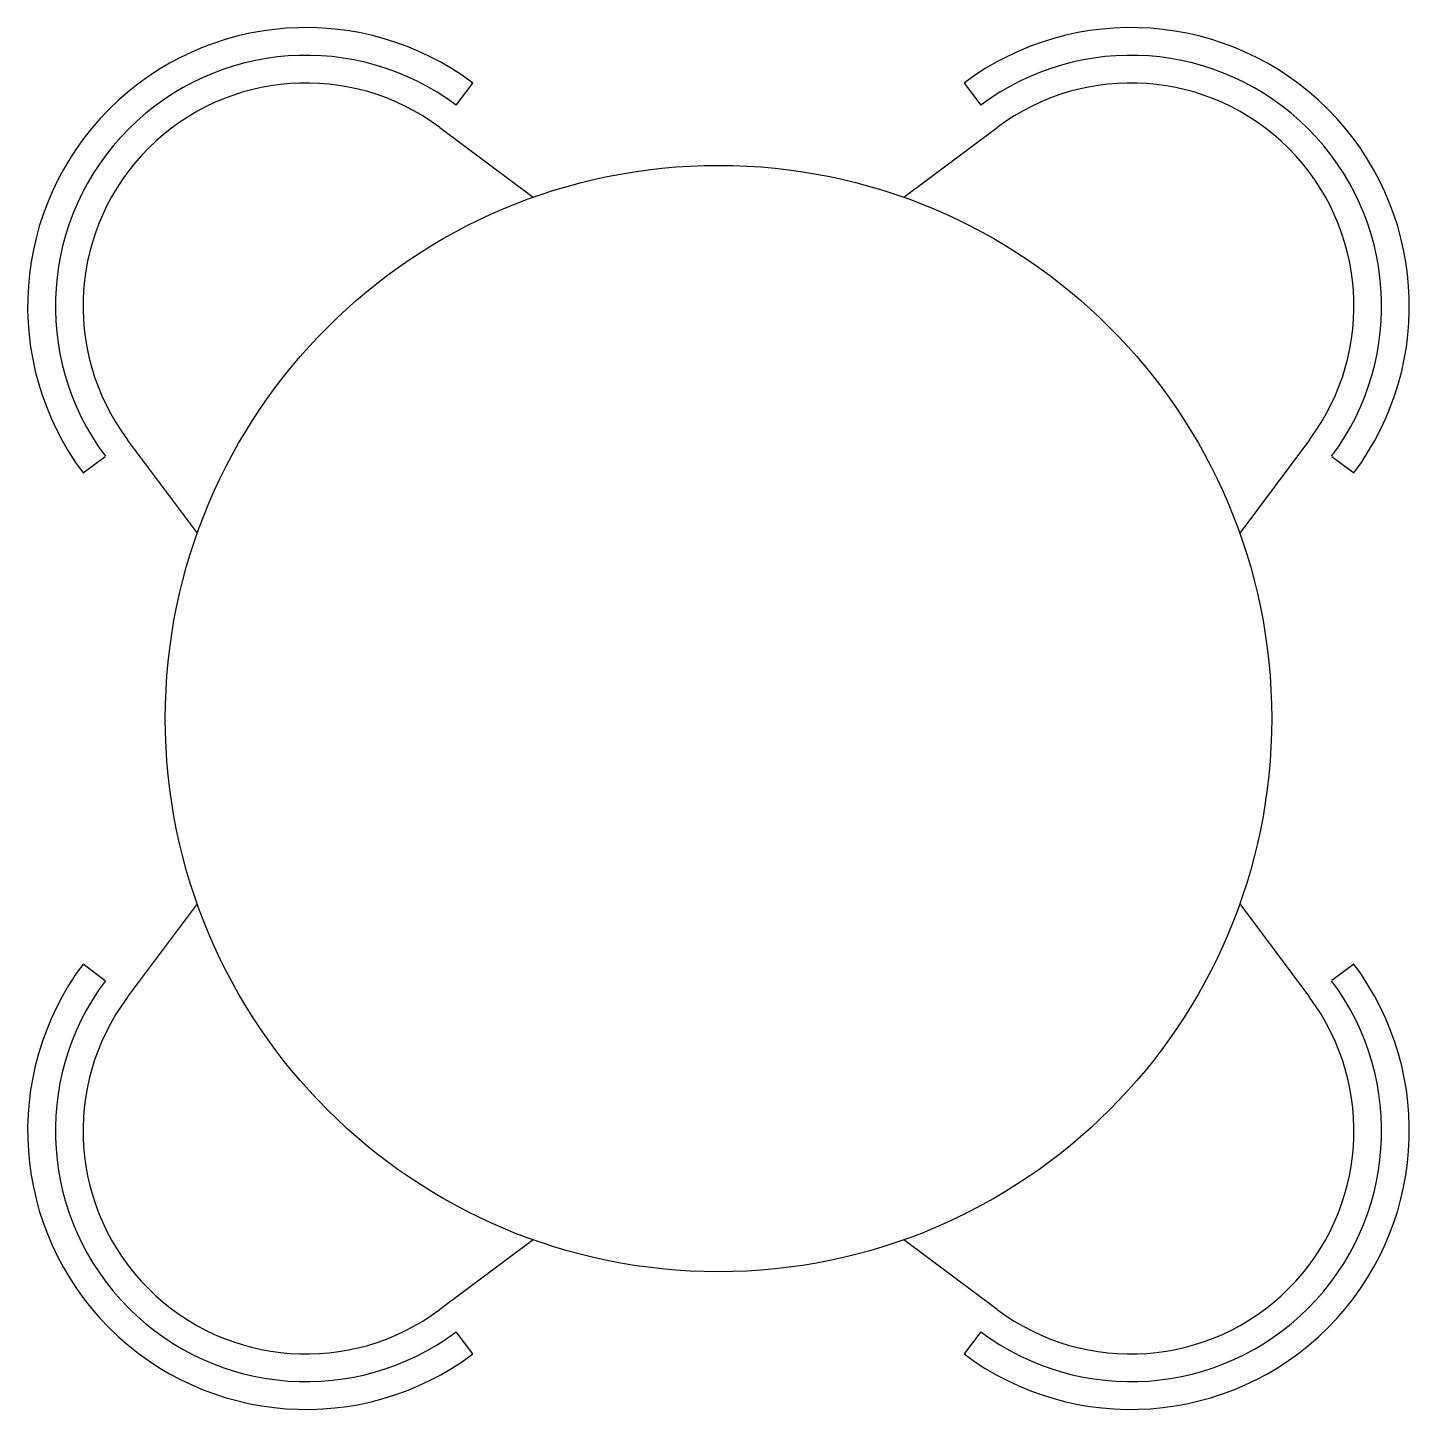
# Model space of a CAD drawing. Header units: inches. Extents: x 48868 to 50097, y 28953 to 30183.
import ezdxf

# ---------------------------------------------------------------- set-up
doc = ezdxf.new("R2010")
doc.units = ezdxf.units.IN
doc.header["$MEASUREMENT"] = 0
doc.layers.add('freecads.com', color=7, linetype='Continuous')

msp = doc.modelspace()

# ---------------------------------------------------------------- linework, layer by layer
at = {"layer": 'freecads.com'}
for p, q in [((49249.1, 30113.6), (49263.9, 30133.3)), ((49701, 30133.3), (49715.7, 30113.6)), ((49234.4, 30093.9), (49317.5, 30031.7)), ((49647.3, 30031.7), (49730.4, 30093.9)), ((49018.7, 29732.8), (48956.5, 29816)), ((50008.3, 29816), (49946.2, 29732.8)), ((48917.1, 29786.5), (48936.8, 29801.2)), ((50028, 29801.2), (50047.8, 29786.5)), ((48956.5, 29319.9), (49018.7, 29403.1)), ((49946.2, 29403.1), (50008.3, 29319.9)), ((48936.8, 29334.6), (48917.1, 29349.4)), ((50047.8, 29349.4), (50028, 29334.7)), ((49317.5, 29104.2), (49234.4, 29042)), ((49730.4, 29042), (49647.3, 29104.2)), ((49263.9, 29002.6), (49249.1, 29022.3)), ((49715.7, 29022.3), (49701, 29002.6))]:
    msp.add_line(p, q, dxfattribs=at)
msp.add_circle((49482.4, 29567.9), 492.2, dxfattribs=at)
for centre, radius, start, end in [((49115.5, 29934.9), 247.8, 53.2062, 216.7942), ((49849.3, 29934.9), 247.8, 323.2062, 126.7942), ((49115.5, 29934.9), 223.1, 53.2062, 216.7942), ((49849.3, 29934.9), 223.1, 323.2062, 126.7942), ((49115.5, 29934.9), 198.5, 53.2062, 216.7942), ((49849.3, 29934.9), 198.5, 323.2062, 126.7942), ((49115.5, 29201), 247.8, 143.2062, 306.7942), ((49849.3, 29201), 247.8, 233.2062, 36.7942), ((49115.5, 29201), 223.1, 143.2062, 306.7942), ((49849.3, 29201), 223.1, 233.2062, 36.7942), ((49115.5, 29201), 198.5, 143.2062, 306.7942), ((49849.3, 29201), 198.5, 233.2062, 36.7942)]:
    msp.add_arc(centre, radius, start, end, dxfattribs=at)

doc.saveas('drawing.dxf')
